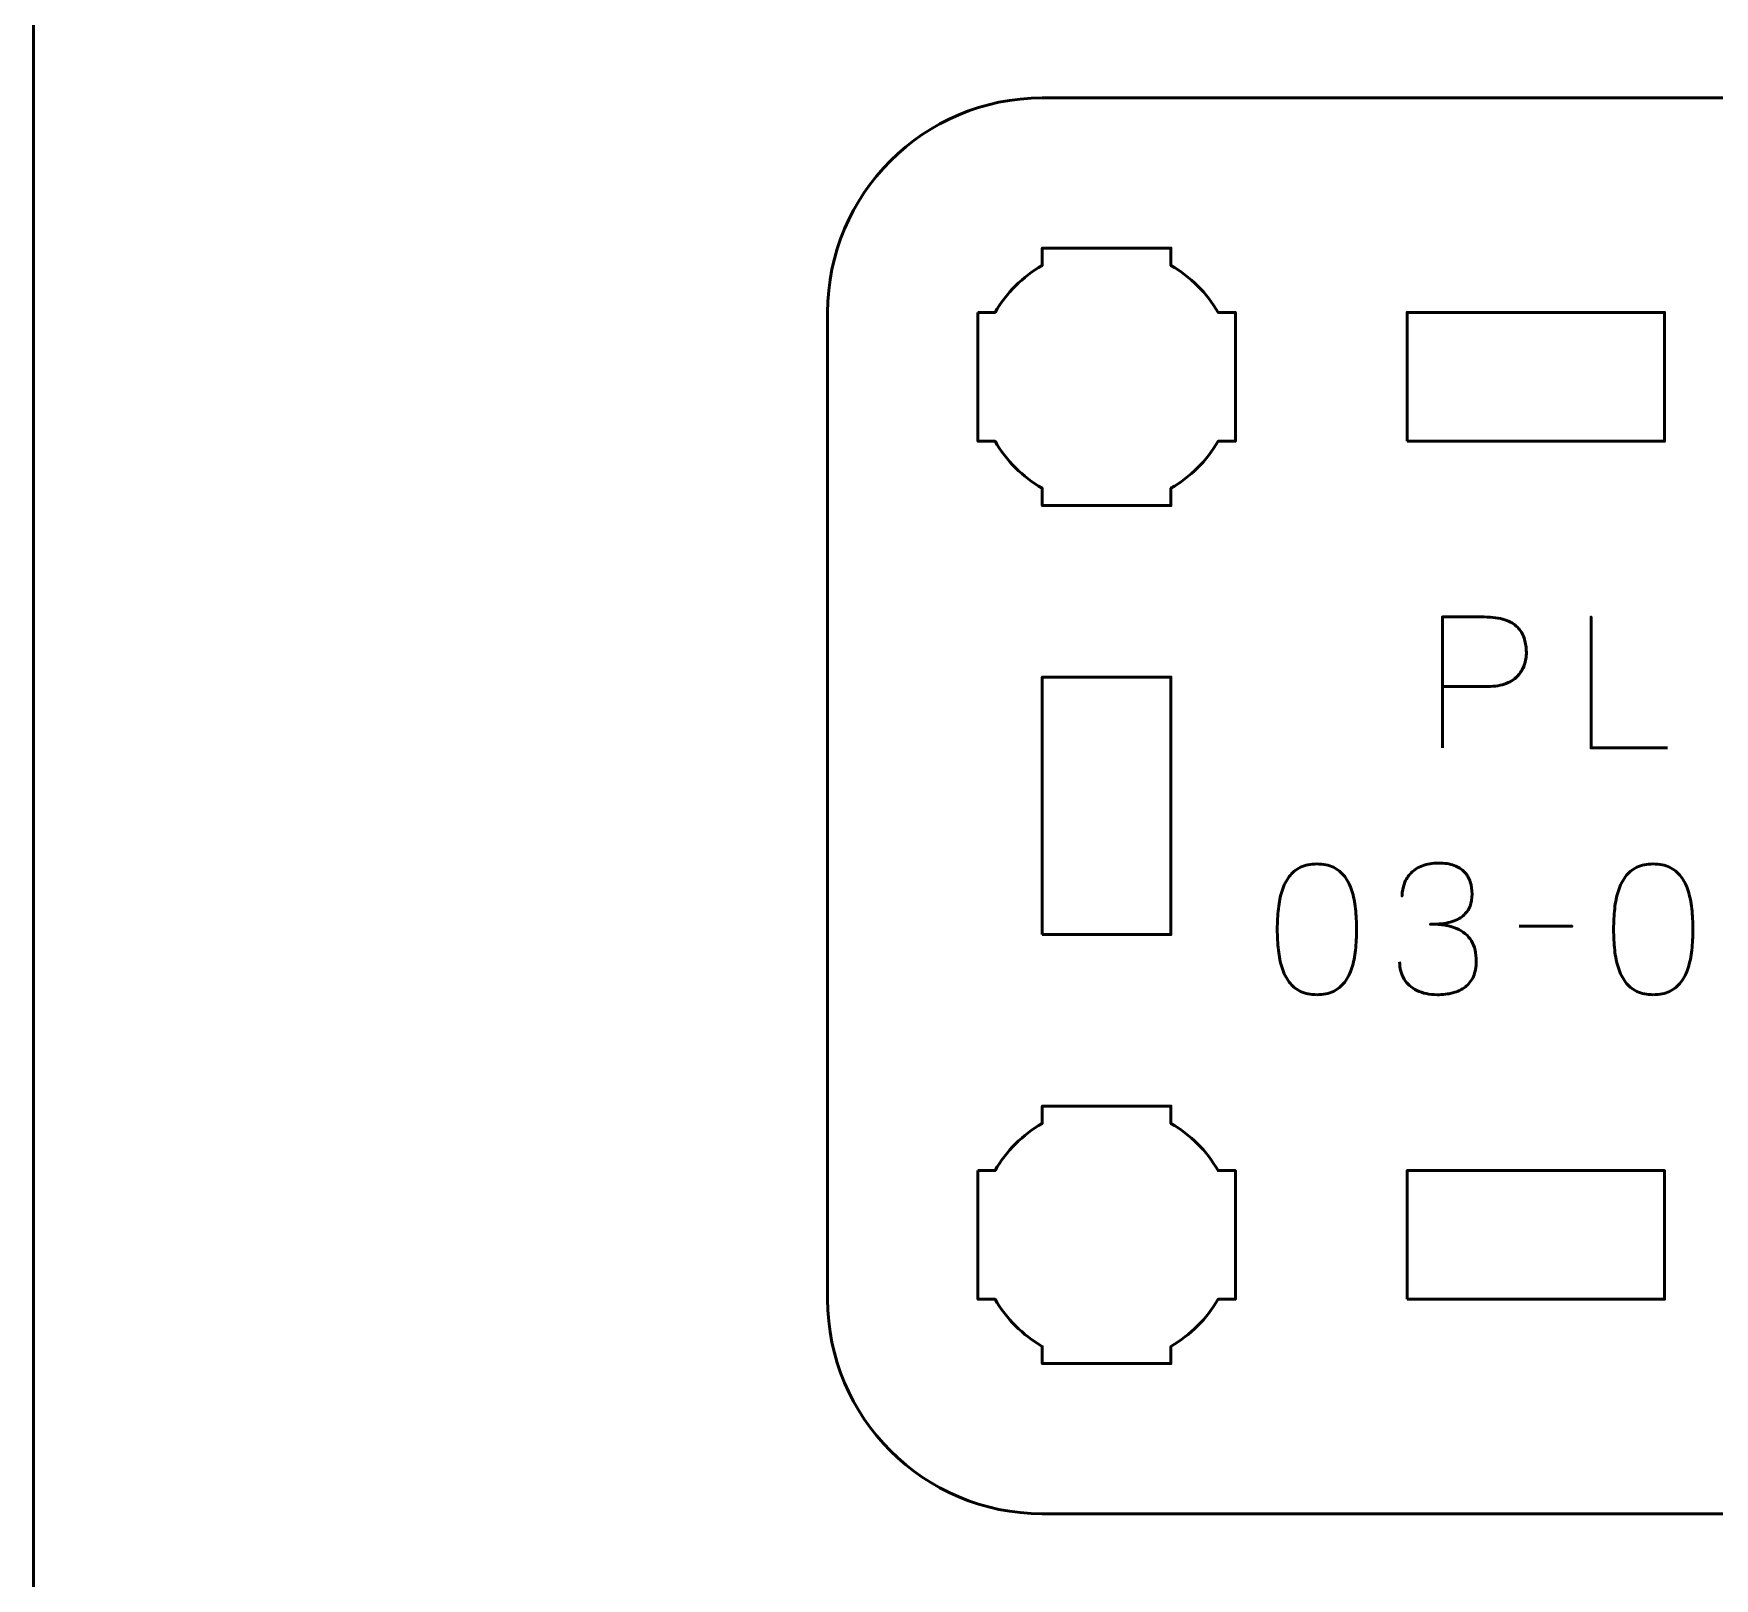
# Model space of a CAD drawing. Header units: centimetres. Extents: x -21 to 0, y -29.7 to 0.
# Drawn here: x -21 to -17.084, y -18.451 to -14.85 of the extents above; entities that cross this region are included whole.
import ezdxf

# ---------------------------------------------------------------- set-up
doc = ezdxf.new("R2010")
doc.units = ezdxf.units.CM
doc.header["$MEASUREMENT"] = 0
doc.layers.add('Layer 1', color=7, linetype='Continuous')

msp = doc.modelspace()

# ---------------------------------------------------------------- linework, layer by layer
at = {"layer": 'Layer 1', "lineweight": 53}
for points in [[(-17.8, -15.8), (-17.2, -15.8), (-17.2, -15.5), (-17.8, -15.5), (-17.8, -15.8)], [(-18.65, -16.95), (-18.35, -16.95), (-18.35, -16.35), (-18.65, -16.35), (-18.65, -16.95)], [(-17.8, -17.8), (-17.2, -17.8), (-17.2, -17.5), (-17.8, -17.5), (-17.8, -17.8)]]:
    msp.add_lwpolyline(points, close=True, dxfattribs=at)
at = {"layer": 'Layer 1', "color": 1, "lineweight": 53}
msp.add_open_spline([(-21.00003, -29.19995), (-21.00003, -29.19995), (-21.00003, -5.89992), (-21.00003, -5.89992), (-21.00003, -5.89992), (-21.00003, -5.81709), (-20.93286, -5.74992), (-20.85003, -5.74992), (-20.85003, -5.74992), (-20.7672, -5.74992), (-20.70003, -5.68275), (-20.70003, -5.59992), (-20.70003, -5.59992), (-20.70003, -5.51709), (-20.7672, -5.44992), (-20.85003, -5.44992), (-20.85003, -5.44992), (-20.93286, -5.44992), (-21.00003, -5.38275), (-21.00003, -5.29992), (-21.00003, -5.29992), (-21.00003, -5.21709), (-20.93286, -5.14992), (-20.85003, -5.14992), (-20.85003, -5.14992), (-20.7672, -5.14992), (-20.70003, -5.08275), (-20.70003, -4.99992), (-20.70003, -4.99992), (-20.70003, -4.91709), (-20.7672, -4.84992), (-20.85003, -4.84992), (-20.85003, -4.84992), (-20.93286, -4.84992), (-21.00003, -4.78275), (-21.00003, -4.69992), (-21.00003, -4.69992), (-21.00003, -4.61709), (-20.93286, -4.54992), (-20.85003, -4.54992), (-20.85003, -4.54992), (-20.7672, -4.54992), (-20.70003, -4.48275), (-20.70003, -4.39992), (-20.70003, -4.39992), (-20.70003, -4.31709), (-20.7672, -4.24992), (-20.85003, -4.24992), (-20.85003, -4.24992), (-20.93286, -4.24992), (-21.00003, -4.18275), (-21.00003, -4.09992), (-21.00003, -4.09992), (-21.00003, -4.01709), (-20.93286, -3.94992), (-20.85003, -3.94992), (-20.85003, -3.94992), (-20.7672, -3.94992), (-20.70003, -3.88275), (-20.70003, -3.79992), (-20.70003, -3.79992), (-20.70003, -3.71709), (-20.7672, -3.64992), (-20.85003, -3.64992), (-20.85003, -3.64992), (-20.93286, -3.64992), (-21.00003, -3.58275), (-21.00003, -3.49992), (-21.00003, -3.49992), (-21.00003, -3.41709), (-20.93286, -3.34992), (-20.85003, -3.34992), (-20.85003, -3.34992), (-20.7672, -3.34992), (-20.70003, -3.28275), (-20.70003, -3.19992), (-20.70003, -3.19992), (-20.70003, -3.11709), (-20.7672, -3.04992), (-20.85003, -3.04992), (-20.85003, -3.04992), (-20.93286, -3.04992), (-21.00003, -2.98275), (-21.00003, -2.89992), (-21.00003, -2.89992), (-21.00003, -2.81709), (-20.93286, -2.74992), (-20.85003, -2.74992), (-20.85003, -2.74992), (-20.7672, -2.74992), (-20.70003, -2.68275), (-20.70003, -2.59992), (-20.70003, -2.59992), (-20.70003, -2.51709), (-20.7672, -2.44992), (-20.85003, -2.44992), (-20.85003, -2.44992), (-20.93286, -2.44992), (-21.00003, -2.38275), (-21.00003, -2.29992), (-21.00003, -2.29992), (-21.00003, -2.21709), (-20.93286, -2.14992), (-20.85003, -2.14992), (-20.85003, -2.14992), (-20.7672, -2.14992), (-20.70003, -2.08275), (-20.70003, -1.99992), (-20.70003, -1.99992), (-20.70003, -1.91709), (-20.7672, -1.84992), (-20.85003, -1.84992), (-20.85003, -1.84992), (-20.93286, -1.84992), (-21.00003, -1.78275), (-21.00003, -1.69992), (-21.00003, -1.69992), (-21.00003, -1.61709), (-20.93286, -1.54992), (-20.85003, -1.54992), (-20.85003, -1.54992), (-20.7672, -1.54992), (-20.70003, -1.48275), (-20.70003, -1.39992), (-20.70003, -1.39992), (-20.70003, -1.31709), (-20.7672, -1.24992), (-20.85003, -1.24992), (-20.85003, -1.24992), (-20.93286, -1.24992), (-21.00003, -1.18275), (-21.00003, -1.09992), (-21.00003, -1.09992), (-21.00003, -1.09992), (-21.00003, -0.49992), (-21.00003, -0.49992), (-21.00003, -0.49992), (-21.00003, -0.22295), (-20.77694, 0.00004), (-20.49994, 0.00004), (-20.49994, 0.00004), (-20.49994, 0.00004), (-0.50008, 0.00004), (-0.50008, 0.00004), (-0.50008, 0.00004), (-0.22294, 0.00004), (0.00002, -0.22295), (0.00002, -0.49992), (0.00002, -0.49992), (0.00002, -0.49992), (0.00002, -29.19995), (0.00002, -29.19995), (0.00002, -29.19995), (0.00002, -29.47695), (-0.22294, -29.70004), (-0.50008, -29.70004), (-0.50008, -29.70004), (-0.50008, -29.70004), (-20.49994, -29.70004), (-20.49994, -29.70004), (-20.49994, -29.70004), (-20.77694, -29.70004), (-21.00003, -29.47695), (-21.00003, -29.19995)], degree=3, knots=[0, 0, 0, 0, 0.0243902, 0.0243902, 0.0243902, 0.0243902, 0.0487805, 0.0487805, 0.0487805, 0.0487805, 0.0731707, 0.0731707, 0.0731707, 0.0731707, 0.097561, 0.097561, 0.097561, 0.097561, 0.1219512, 0.1219512, 0.1219512, 0.1219512, 0.1463415, 0.1463415, 0.1463415, 0.1463415, 0.1707317, 0.1707317, 0.1707317, 0.1707317, 0.195122, 0.195122, 0.195122, 0.195122, 0.2195122, 0.2195122, 0.2195122, 0.2195122, 0.2439024, 0.2439024, 0.2439024, 0.2439024, 0.2682927, 0.2682927, 0.2682927, 0.2682927, 0.2926829, 0.2926829, 0.2926829, 0.2926829, 0.3170732, 0.3170732, 0.3170732, 0.3170732, 0.3414634, 0.3414634, 0.3414634, 0.3414634, 0.3658537, 0.3658537, 0.3658537, 0.3658537, 0.3902439, 0.3902439, 0.3902439, 0.3902439, 0.4146341, 0.4146341, 0.4146341, 0.4146341, 0.4390244, 0.4390244, 0.4390244, 0.4390244, 0.4634146, 0.4634146, 0.4634146, 0.4634146, 0.4878049, 0.4878049, 0.4878049, 0.4878049, 0.5121951, 0.5121951, 0.5121951, 0.5121951, 0.5365854, 0.5365854, 0.5365854, 0.5365854, 0.5609756, 0.5609756, 0.5609756, 0.5609756, 0.5853659, 0.5853659, 0.5853659, 0.5853659, 0.6097561, 0.6097561, 0.6097561, 0.6097561, 0.6341463, 0.6341463, 0.6341463, 0.6341463, 0.6585366, 0.6585366, 0.6585366, 0.6585366, 0.6829268, 0.6829268, 0.6829268, 0.6829268, 0.7073171, 0.7073171, 0.7073171, 0.7073171, 0.7317073, 0.7317073, 0.7317073, 0.7317073, 0.7560976, 0.7560976, 0.7560976, 0.7560976, 0.7804878, 0.7804878, 0.7804878, 0.7804878, 0.804878, 0.804878, 0.804878, 0.804878, 0.8292683, 0.8292683, 0.8292683, 0.8292683, 0.8536585, 0.8536585, 0.8536585, 0.8536585, 0.8780488, 0.8780488, 0.8780488, 0.8780488, 0.902439, 0.902439, 0.902439, 0.902439, 0.9268293, 0.9268293, 0.9268293, 0.9268293, 0.9512195, 0.9512195, 0.9512195, 0.9512195, 0.9756098, 0.9756098, 0.9756098, 0.9756098, 1, 1, 1, 1], dxfattribs=at)
at = {"layer": 'Layer 1', "color": 3, "lineweight": 53}
msp.add_open_spline([(-19.15, -17.8), (-19.15, -17.8), (-19.15, -15.5), (-19.15, -15.5), (-19.15, -15.5), (-19.15, -15.22391), (-18.92609, -15), (-18.65, -15), (-18.65, -15), (-18.65, -15), (-14.35, -15), (-14.35, -15), (-14.35, -15), (-14.07391, -15), (-13.85, -15.22391), (-13.85, -15.5), (-13.85, -15.5), (-13.85, -15.5), (-13.85, -17.8), (-13.85, -17.8), (-13.85, -17.8), (-13.85, -18.07609), (-14.07391, -18.3), (-14.35, -18.3), (-14.35, -18.3), (-14.35, -18.3), (-18.65, -18.3), (-18.65, -18.3), (-18.65, -18.3), (-18.92609, -18.3), (-19.15, -18.07609), (-19.15, -17.8)], degree=3, knots=[0, 0, 0, 0, 0.125, 0.125, 0.125, 0.125, 0.25, 0.25, 0.25, 0.25, 0.375, 0.375, 0.375, 0.375, 0.5, 0.5, 0.5, 0.5, 0.625, 0.625, 0.625, 0.625, 0.75, 0.75, 0.75, 0.75, 0.875, 0.875, 0.875, 0.875, 1, 1, 1, 1], dxfattribs=at)
at = {"layer": 'Layer 1', "lineweight": 53}
for points in [[(-18.8, -15.5), (-18.8, -15.5), (-18.75985, -15.5), (-18.75985, -15.5), (-18.75985, -15.5), (-18.7335, -15.45447), (-18.69553, -15.4165), (-18.65, -15.39015), (-18.65, -15.39015), (-18.65, -15.39015), (-18.65, -15.35), (-18.65, -15.35), (-18.65, -15.35), (-18.65, -15.35), (-18.5, -15.35), (-18.5, -15.35), (-18.5, -15.35), (-18.5, -15.35), (-18.35, -15.35), (-18.35, -15.35), (-18.35, -15.35), (-18.35, -15.35), (-18.35, -15.39015), (-18.35, -15.39015), (-18.35, -15.39015), (-18.30447, -15.4165), (-18.2665, -15.45447), (-18.24015, -15.5), (-18.24015, -15.5), (-18.24015, -15.5), (-18.2, -15.5), (-18.2, -15.5), (-18.2, -15.5), (-18.2, -15.5), (-18.2, -15.65), (-18.2, -15.65), (-18.2, -15.65), (-18.2, -15.65), (-18.2, -15.8), (-18.2, -15.8), (-18.2, -15.8), (-18.2, -15.8), (-18.24015, -15.8), (-18.24015, -15.8), (-18.24015, -15.8), (-18.2665, -15.84553), (-18.30447, -15.8835), (-18.35, -15.90985), (-18.35, -15.90985), (-18.35, -15.90985), (-18.35, -15.95), (-18.35, -15.95), (-18.35, -15.95), (-18.35, -15.95), (-18.5, -15.95), (-18.5, -15.95), (-18.5, -15.95), (-18.5, -15.95), (-18.65, -15.95), (-18.65, -15.95), (-18.65, -15.95), (-18.65, -15.95), (-18.65, -15.90985), (-18.65, -15.90985), (-18.65, -15.90985), (-18.69553, -15.8835), (-18.7335, -15.84553), (-18.75985, -15.8), (-18.75985, -15.8), (-18.75985, -15.8), (-18.8, -15.8), (-18.8, -15.8), (-18.8, -15.8), (-18.8, -15.8), (-18.8, -15.65), (-18.8, -15.65), (-18.8, -15.65), (-18.8, -15.65), (-18.8, -15.5), (-18.8, -15.5)], [(-18.8, -17.5), (-18.8, -17.5), (-18.75985, -17.5), (-18.75985, -17.5), (-18.75985, -17.5), (-18.7335, -17.45447), (-18.69553, -17.4165), (-18.65, -17.39015), (-18.65, -17.39015), (-18.65, -17.39015), (-18.65, -17.35), (-18.65, -17.35), (-18.65, -17.35), (-18.65, -17.35), (-18.5, -17.35), (-18.5, -17.35), (-18.5, -17.35), (-18.5, -17.35), (-18.35, -17.35), (-18.35, -17.35), (-18.35, -17.35), (-18.35, -17.35), (-18.35, -17.39015), (-18.35, -17.39015), (-18.35, -17.39015), (-18.30447, -17.4165), (-18.2665, -17.45447), (-18.24015, -17.5), (-18.24015, -17.5), (-18.24015, -17.5), (-18.2, -17.5), (-18.2, -17.5), (-18.2, -17.5), (-18.2, -17.5), (-18.2, -17.65), (-18.2, -17.65), (-18.2, -17.65), (-18.2, -17.65), (-18.2, -17.8), (-18.2, -17.8), (-18.2, -17.8), (-18.2, -17.8), (-18.24015, -17.8), (-18.24015, -17.8), (-18.24015, -17.8), (-18.2665, -17.84553), (-18.30447, -17.8835), (-18.35, -17.90985), (-18.35, -17.90985), (-18.35, -17.90985), (-18.35, -17.95), (-18.35, -17.95), (-18.35, -17.95), (-18.35, -17.95), (-18.5, -17.95), (-18.5, -17.95), (-18.5, -17.95), (-18.5, -17.95), (-18.65, -17.95), (-18.65, -17.95), (-18.65, -17.95), (-18.65, -17.95), (-18.65, -17.90985), (-18.65, -17.90985), (-18.65, -17.90985), (-18.69553, -17.8835), (-18.7335, -17.84553), (-18.75985, -17.8), (-18.75985, -17.8), (-18.75985, -17.8), (-18.8, -17.8), (-18.8, -17.8), (-18.8, -17.8), (-18.8, -17.8), (-18.8, -17.65), (-18.8, -17.65), (-18.8, -17.65), (-18.8, -17.65), (-18.8, -17.5), (-18.8, -17.5)]]:
    msp.add_open_spline(points, degree=3, knots=[0, 0, 0, 0, 0.05, 0.05, 0.05, 0.05, 0.1, 0.1, 0.1, 0.1, 0.15, 0.15, 0.15, 0.15, 0.2, 0.2, 0.2, 0.2, 0.25, 0.25, 0.25, 0.25, 0.3, 0.3, 0.3, 0.3, 0.35, 0.35, 0.35, 0.35, 0.4, 0.4, 0.4, 0.4, 0.45, 0.45, 0.45, 0.45, 0.5, 0.5, 0.5, 0.5, 0.55, 0.55, 0.55, 0.55, 0.6, 0.6, 0.6, 0.6, 0.65, 0.65, 0.65, 0.65, 0.7, 0.7, 0.7, 0.7, 0.75, 0.75, 0.75, 0.75, 0.8, 0.8, 0.8, 0.8, 0.85, 0.85, 0.85, 0.85, 0.9, 0.9, 0.9, 0.9, 0.95, 0.95, 0.95, 0.95, 1, 1, 1, 1], dxfattribs=at)
at = {"layer": 'Layer 1', "color": 5, "lineweight": 53}
for points, knots in [([(-17.71759, -16.51494), (-17.71759, -16.51494), (-17.71759, -16.20972), (-17.71759, -16.20972), (-17.71759, -16.20972), (-17.71759, -16.20972), (-17.62022, -16.20972), (-17.62022, -16.20972), (-17.62022, -16.20972), (-17.60075, -16.20979), (-17.58474, -16.21198), (-17.57211, -16.21621), (-17.57211, -16.21621), (-17.55955, -16.22037), (-17.54967, -16.22616), (-17.54254, -16.2335), (-17.54254, -16.2335), (-17.53542, -16.24076), (-17.53034, -16.24909), (-17.52723, -16.25847), (-17.52723, -16.25847), (-17.5242, -16.26786), (-17.52244, -16.27766), (-17.52201, -16.28804), (-17.52201, -16.28804), (-17.52152, -16.29841), (-17.52272, -16.30857), (-17.52554, -16.31844), (-17.52554, -16.31844), (-17.52843, -16.32832), (-17.5333, -16.33728), (-17.54029, -16.34533), (-17.54029, -16.34533), (-17.5472, -16.35337), (-17.55658, -16.35979), (-17.56837, -16.36452), (-17.56837, -16.36452), (-17.58015, -16.36931), (-17.59475, -16.37171), (-17.61218, -16.37185), (-17.61218, -16.37185), (-17.61218, -16.37185), (-17.71759, -16.37185), (-17.71759, -16.37185), (-17.71759, -16.37185), (-17.71759, -16.37185), (-17.61218, -16.37185), (-17.61218, -16.37185), (-17.61218, -16.37185), (-17.59511, -16.37171), (-17.58064, -16.36931), (-17.56893, -16.36452), (-17.56893, -16.36452), (-17.55715, -16.35979), (-17.54776, -16.35337), (-17.54071, -16.34533), (-17.54071, -16.34533), (-17.53372, -16.33728), (-17.52871, -16.32832), (-17.52575, -16.31844), (-17.52575, -16.31844), (-17.52279, -16.30857), (-17.52152, -16.29841), (-17.52201, -16.28804), (-17.52201, -16.28804), (-17.52244, -16.27766), (-17.5242, -16.26786), (-17.52737, -16.25847), (-17.52737, -16.25847), (-17.53048, -16.24909), (-17.5357, -16.24076), (-17.54283, -16.2335), (-17.54283, -16.2335), (-17.55002, -16.22616), (-17.5599, -16.22037), (-17.57246, -16.21621), (-17.57246, -16.21621), (-17.58509, -16.21198), (-17.60096, -16.20979), (-17.62022, -16.20972), (-17.62022, -16.20972), (-17.62022, -16.20972), (-17.71759, -16.20972), (-17.71759, -16.20972), (-17.71759, -16.20972), (-17.71759, -16.20972), (-17.71759, -16.51494), (-17.71759, -16.51494)], [0, 0, 0, 0, 0.0454545, 0.0454545, 0.0454545, 0.0454545, 0.0909091, 0.0909091, 0.0909091, 0.0909091, 0.1363636, 0.1363636, 0.1363636, 0.1363636, 0.1818182, 0.1818182, 0.1818182, 0.1818182, 0.2272727, 0.2272727, 0.2272727, 0.2272727, 0.2727273, 0.2727273, 0.2727273, 0.2727273, 0.3181818, 0.3181818, 0.3181818, 0.3181818, 0.3636364, 0.3636364, 0.3636364, 0.3636364, 0.4090909, 0.4090909, 0.4090909, 0.4090909, 0.4545455, 0.4545455, 0.4545455, 0.4545455, 0.5, 0.5, 0.5, 0.5, 0.5454545, 0.5454545, 0.5454545, 0.5454545, 0.5909091, 0.5909091, 0.5909091, 0.5909091, 0.6363636, 0.6363636, 0.6363636, 0.6363636, 0.6818182, 0.6818182, 0.6818182, 0.6818182, 0.7272727, 0.7272727, 0.7272727, 0.7272727, 0.7727273, 0.7727273, 0.7727273, 0.7727273, 0.8181818, 0.8181818, 0.8181818, 0.8181818, 0.8636364, 0.8636364, 0.8636364, 0.8636364, 0.9090909, 0.9090909, 0.9090909, 0.9090909, 0.9545455, 0.9545455, 0.9545455, 0.9545455, 1, 1, 1, 1]), ([(-17.19309, -16.51494), (-17.19309, -16.51494), (-17.37131, -16.51494), (-17.37131, -16.51494), (-17.37131, -16.51494), (-17.37131, -16.51494), (-17.37131, -16.20972), (-17.37131, -16.20972), (-17.37131, -16.20972), (-17.37131, -16.20972), (-17.37131, -16.51494), (-17.37131, -16.51494), (-17.37131, -16.51494), (-17.37131, -16.51494), (-17.19309, -16.51494), (-17.19309, -16.51494)], [0, 0, 0, 0, 0.25, 0.25, 0.25, 0.25, 0.5, 0.5, 0.5, 0.5, 0.75, 0.75, 0.75, 0.75, 1, 1, 1, 1]), ([(-18.0099, -17.09025), (-17.99509, -17.09018), (-17.98232, -17.08757), (-17.97166, -17.08249), (-17.97166, -17.08249), (-17.96108, -17.07741), (-17.95226, -17.07014), (-17.94521, -17.0609), (-17.94521, -17.0609), (-17.93822, -17.05159), (-17.93272, -17.04058), (-17.92863, -17.02788), (-17.92863, -17.02788), (-17.9246, -17.01518), (-17.92171, -17.00128), (-17.92009, -16.98604), (-17.92009, -16.98604), (-17.91839, -16.9708), (-17.91755, -16.95478), (-17.91762, -16.93785), (-17.91762, -16.93785), (-17.91755, -16.92099), (-17.91839, -16.90497), (-17.92009, -16.8898), (-17.92009, -16.8898), (-17.92171, -16.87463), (-17.9246, -16.86066), (-17.92863, -16.84796), (-17.92863, -16.84796), (-17.93272, -16.83533), (-17.93822, -16.82433), (-17.94521, -16.81494), (-17.94521, -16.81494), (-17.95226, -16.80563), (-17.96108, -16.79836), (-17.97166, -16.79328), (-17.97166, -16.79328), (-17.98232, -16.78813), (-17.99509, -16.78552), (-18.0099, -16.78545), (-18.0099, -16.78545), (-18.02472, -16.78552), (-18.03749, -16.78813), (-18.04815, -16.79328), (-18.04815, -16.79328), (-18.05873, -16.79836), (-18.06755, -16.80563), (-18.0746, -16.81494), (-18.0746, -16.81494), (-18.08159, -16.82433), (-18.08709, -16.83533), (-18.09118, -16.84796), (-18.09118, -16.84796), (-18.09521, -16.86066), (-18.0981, -16.87463), (-18.09972, -16.8898), (-18.09972, -16.8898), (-18.10141, -16.90497), (-18.10226, -16.92099), (-18.10219, -16.93785), (-18.10219, -16.93785), (-18.10226, -16.95478), (-18.10141, -16.9708), (-18.09972, -16.98604), (-18.09972, -16.98604), (-18.0981, -17.00128), (-18.09521, -17.01518), (-18.09118, -17.02788), (-18.09118, -17.02788), (-18.08709, -17.04058), (-18.08159, -17.05159), (-18.0746, -17.0609), (-18.0746, -17.0609), (-18.06755, -17.07014), (-18.05873, -17.07741), (-18.04815, -17.08249), (-18.04815, -17.08249), (-18.03749, -17.08757), (-18.02472, -17.09018), (-18.0099, -17.09025)], [0, 0, 0, 0, 0.05, 0.05, 0.05, 0.05, 0.1, 0.1, 0.1, 0.1, 0.15, 0.15, 0.15, 0.15, 0.2, 0.2, 0.2, 0.2, 0.25, 0.25, 0.25, 0.25, 0.3, 0.3, 0.3, 0.3, 0.35, 0.35, 0.35, 0.35, 0.4, 0.4, 0.4, 0.4, 0.45, 0.45, 0.45, 0.45, 0.5, 0.5, 0.5, 0.5, 0.55, 0.55, 0.55, 0.55, 0.6, 0.6, 0.6, 0.6, 0.65, 0.65, 0.65, 0.65, 0.7, 0.7, 0.7, 0.7, 0.75, 0.75, 0.75, 0.75, 0.8, 0.8, 0.8, 0.8, 0.85, 0.85, 0.85, 0.85, 0.9, 0.9, 0.9, 0.9, 0.95, 0.95, 0.95, 0.95, 1, 1, 1, 1]), ([(-18.0099, -17.09025), (-17.99509, -17.09018), (-17.98232, -17.08757), (-17.97166, -17.08249), (-17.97166, -17.08249), (-17.96108, -17.07741), (-17.95226, -17.07014), (-17.94521, -17.0609), (-17.94521, -17.0609), (-17.93822, -17.05159), (-17.93272, -17.04058), (-17.92863, -17.02788), (-17.92863, -17.02788), (-17.9246, -17.01518), (-17.92171, -17.00128), (-17.92009, -16.98604), (-17.92009, -16.98604), (-17.91839, -16.9708), (-17.91755, -16.95478), (-17.91762, -16.93785), (-17.91762, -16.93785), (-17.91755, -16.92099), (-17.91839, -16.90497), (-17.92009, -16.8898), (-17.92009, -16.8898), (-17.92171, -16.87463), (-17.9246, -16.86066), (-17.92863, -16.84796), (-17.92863, -16.84796), (-17.93272, -16.83533), (-17.93822, -16.82433), (-17.94521, -16.81494), (-17.94521, -16.81494), (-17.95226, -16.80563), (-17.96108, -16.79836), (-17.97166, -16.79328), (-17.97166, -16.79328), (-17.98232, -16.78813), (-17.99509, -16.78552), (-18.0099, -16.78545), (-18.0099, -16.78545), (-18.02472, -16.78552), (-18.03749, -16.78813), (-18.04815, -16.79328), (-18.04815, -16.79328), (-18.05873, -16.79836), (-18.06755, -16.80563), (-18.0746, -16.81494), (-18.0746, -16.81494), (-18.08159, -16.82433), (-18.08709, -16.83533), (-18.09118, -16.84796), (-18.09118, -16.84796), (-18.09521, -16.86066), (-18.0981, -16.87463), (-18.09972, -16.8898), (-18.09972, -16.8898), (-18.10141, -16.90497), (-18.10226, -16.92099), (-18.10219, -16.93785), (-18.10219, -16.93785), (-18.10226, -16.95478), (-18.10141, -16.9708), (-18.09972, -16.98604), (-18.09972, -16.98604), (-18.0981, -17.00128), (-18.09521, -17.01518), (-18.09118, -17.02788), (-18.09118, -17.02788), (-18.08709, -17.04058), (-18.08159, -17.05159), (-18.0746, -17.0609), (-18.0746, -17.0609), (-18.06755, -17.07014), (-18.05873, -17.07741), (-18.04815, -17.08249), (-18.04815, -17.08249), (-18.03749, -17.08757), (-18.02472, -17.09018), (-18.0099, -17.09025)], [0, 0, 0, 0, 0.05, 0.05, 0.05, 0.05, 0.1, 0.1, 0.1, 0.1, 0.15, 0.15, 0.15, 0.15, 0.2, 0.2, 0.2, 0.2, 0.25, 0.25, 0.25, 0.25, 0.3, 0.3, 0.3, 0.3, 0.35, 0.35, 0.35, 0.35, 0.4, 0.4, 0.4, 0.4, 0.45, 0.45, 0.45, 0.45, 0.5, 0.5, 0.5, 0.5, 0.55, 0.55, 0.55, 0.55, 0.6, 0.6, 0.6, 0.6, 0.65, 0.65, 0.65, 0.65, 0.7, 0.7, 0.7, 0.7, 0.75, 0.75, 0.75, 0.75, 0.8, 0.8, 0.8, 0.8, 0.85, 0.85, 0.85, 0.85, 0.9, 0.9, 0.9, 0.9, 0.95, 0.95, 0.95, 0.95, 1, 1, 1, 1]), ([(-17.81729, -17.01363), (-17.81722, -17.02887), (-17.81369, -17.04213), (-17.80671, -17.05363), (-17.80671, -17.05363), (-17.79972, -17.06506), (-17.78977, -17.07402), (-17.77679, -17.08044), (-17.77679, -17.08044), (-17.76381, -17.08686), (-17.74822, -17.09011), (-17.73008, -17.09025), (-17.73008, -17.09025), (-17.71647, -17.09025), (-17.70412, -17.08884), (-17.6929, -17.08588), (-17.6929, -17.08588), (-17.68175, -17.08291), (-17.67216, -17.07833), (-17.66404, -17.07205), (-17.66404, -17.07205), (-17.65593, -17.06577), (-17.64972, -17.05765), (-17.64528, -17.04778), (-17.64528, -17.04778), (-17.6409, -17.03783), (-17.63872, -17.0259), (-17.63865, -17.01193), (-17.63865, -17.01193), (-17.63857, -16.99331), (-17.64238, -16.97757), (-17.64993, -16.9648), (-17.64993, -16.9648), (-17.65748, -16.95203), (-17.6692, -16.94244), (-17.68493, -16.93588), (-17.68493, -16.93588), (-17.70066, -16.92931), (-17.72084, -16.926), (-17.74532, -16.926), (-17.74532, -16.926), (-17.72705, -16.92607), (-17.71174, -16.92438), (-17.69925, -16.92092), (-17.69925, -16.92092), (-17.68683, -16.91746), (-17.67689, -16.91259), (-17.66941, -16.90624), (-17.66941, -16.90624), (-17.66193, -16.89996), (-17.6565, -16.89248), (-17.65325, -16.88388), (-17.65325, -16.88388), (-17.64993, -16.87534), (-17.64831, -16.86596), (-17.64838, -16.85573), (-17.64838, -16.85573), (-17.64831, -16.84549), (-17.64972, -16.83604), (-17.65254, -16.82729), (-17.65254, -16.82729), (-17.6553, -16.81854), (-17.65981, -16.81085), (-17.66595, -16.80429), (-17.66595, -16.80429), (-17.67209, -16.79773), (-17.6802, -16.79258), (-17.69015, -16.78891), (-17.69015, -16.78891), (-17.70017, -16.78524), (-17.71238, -16.78341), (-17.7267, -16.78334), (-17.7267, -16.78334), (-17.74095, -16.78341), (-17.75344, -16.78552), (-17.76402, -16.78962), (-17.76402, -16.78962), (-17.77468, -16.79371), (-17.78342, -16.79928), (-17.79048, -16.80641), (-17.79048, -16.80641), (-17.79746, -16.81353), (-17.80269, -16.82165), (-17.80614, -16.83082), (-17.80614, -16.83082), (-17.80967, -16.83999), (-17.81136, -16.84973), (-17.81136, -16.85996), (-17.81136, -16.85996), (-17.81136, -16.84973), (-17.80967, -16.83999), (-17.80614, -16.83082), (-17.80614, -16.83082), (-17.80269, -16.82165), (-17.79746, -16.81353), (-17.79048, -16.80641), (-17.79048, -16.80641), (-17.78342, -16.79928), (-17.77468, -16.79371), (-17.76402, -16.78962), (-17.76402, -16.78962), (-17.75344, -16.78552), (-17.74095, -16.78341), (-17.7267, -16.78334), (-17.7267, -16.78334), (-17.71238, -16.78341), (-17.70017, -16.78524), (-17.69015, -16.78891), (-17.69015, -16.78891), (-17.6802, -16.79258), (-17.67209, -16.79773), (-17.66595, -16.80429), (-17.66595, -16.80429), (-17.65981, -16.81085), (-17.6553, -16.81854), (-17.65254, -16.82729), (-17.65254, -16.82729), (-17.64972, -16.83604), (-17.64831, -16.84549), (-17.64838, -16.85573), (-17.64838, -16.85573), (-17.64831, -16.86596), (-17.64993, -16.87534), (-17.65325, -16.88388), (-17.65325, -16.88388), (-17.6565, -16.89248), (-17.66193, -16.89996), (-17.66941, -16.90624), (-17.66941, -16.90624), (-17.67689, -16.91259), (-17.68683, -16.91746), (-17.69925, -16.92092), (-17.69925, -16.92092), (-17.71174, -16.92438), (-17.72705, -16.92607), (-17.74532, -16.926), (-17.74532, -16.926), (-17.72084, -16.926), (-17.70066, -16.92931), (-17.68493, -16.93588), (-17.68493, -16.93588), (-17.6692, -16.94244), (-17.65748, -16.95203), (-17.64993, -16.9648), (-17.64993, -16.9648), (-17.64238, -16.97757), (-17.63857, -16.99331), (-17.63865, -17.01193), (-17.63865, -17.01193), (-17.63872, -17.0259), (-17.6409, -17.03783), (-17.64528, -17.04778), (-17.64528, -17.04778), (-17.64972, -17.05765), (-17.65593, -17.06577), (-17.66404, -17.07205), (-17.66404, -17.07205), (-17.67216, -17.07833), (-17.68175, -17.08291), (-17.6929, -17.08588), (-17.6929, -17.08588), (-17.70412, -17.08884), (-17.71647, -17.09025), (-17.73008, -17.09025), (-17.73008, -17.09025), (-17.74822, -17.09011), (-17.76381, -17.08686), (-17.77679, -17.08044), (-17.77679, -17.08044), (-17.78977, -17.07402), (-17.79972, -17.06506), (-17.80671, -17.05363), (-17.80671, -17.05363), (-17.81369, -17.04213), (-17.81722, -17.02887), (-17.81729, -17.01363)], [0, 0, 0, 0, 0.0227273, 0.0227273, 0.0227273, 0.0227273, 0.0454545, 0.0454545, 0.0454545, 0.0454545, 0.0681818, 0.0681818, 0.0681818, 0.0681818, 0.0909091, 0.0909091, 0.0909091, 0.0909091, 0.1136364, 0.1136364, 0.1136364, 0.1136364, 0.1363636, 0.1363636, 0.1363636, 0.1363636, 0.1590909, 0.1590909, 0.1590909, 0.1590909, 0.1818182, 0.1818182, 0.1818182, 0.1818182, 0.2045455, 0.2045455, 0.2045455, 0.2045455, 0.2272727, 0.2272727, 0.2272727, 0.2272727, 0.25, 0.25, 0.25, 0.25, 0.2727273, 0.2727273, 0.2727273, 0.2727273, 0.2954545, 0.2954545, 0.2954545, 0.2954545, 0.3181818, 0.3181818, 0.3181818, 0.3181818, 0.3409091, 0.3409091, 0.3409091, 0.3409091, 0.3636364, 0.3636364, 0.3636364, 0.3636364, 0.3863636, 0.3863636, 0.3863636, 0.3863636, 0.4090909, 0.4090909, 0.4090909, 0.4090909, 0.4318182, 0.4318182, 0.4318182, 0.4318182, 0.4545455, 0.4545455, 0.4545455, 0.4545455, 0.4772727, 0.4772727, 0.4772727, 0.4772727, 0.5, 0.5, 0.5, 0.5, 0.5227273, 0.5227273, 0.5227273, 0.5227273, 0.5454545, 0.5454545, 0.5454545, 0.5454545, 0.5681818, 0.5681818, 0.5681818, 0.5681818, 0.5909091, 0.5909091, 0.5909091, 0.5909091, 0.6136364, 0.6136364, 0.6136364, 0.6136364, 0.6363636, 0.6363636, 0.6363636, 0.6363636, 0.6590909, 0.6590909, 0.6590909, 0.6590909, 0.6818182, 0.6818182, 0.6818182, 0.6818182, 0.7045455, 0.7045455, 0.7045455, 0.7045455, 0.7272727, 0.7272727, 0.7272727, 0.7272727, 0.75, 0.75, 0.75, 0.75, 0.7727273, 0.7727273, 0.7727273, 0.7727273, 0.7954545, 0.7954545, 0.7954545, 0.7954545, 0.8181818, 0.8181818, 0.8181818, 0.8181818, 0.8409091, 0.8409091, 0.8409091, 0.8409091, 0.8636364, 0.8636364, 0.8636364, 0.8636364, 0.8863636, 0.8863636, 0.8863636, 0.8863636, 0.9090909, 0.9090909, 0.9090909, 0.9090909, 0.9318182, 0.9318182, 0.9318182, 0.9318182, 0.9545455, 0.9545455, 0.9545455, 0.9545455, 0.9772727, 0.9772727, 0.9772727, 0.9772727, 1, 1, 1, 1]), ([(-17.22632, -17.09025), (-17.21151, -17.09018), (-17.19874, -17.08757), (-17.18808, -17.08249), (-17.18808, -17.08249), (-17.1775, -17.07741), (-17.16868, -17.07014), (-17.16163, -17.0609), (-17.16163, -17.0609), (-17.15464, -17.05159), (-17.14914, -17.04058), (-17.14505, -17.02788), (-17.14505, -17.02788), (-17.14102, -17.01518), (-17.13813, -17.00128), (-17.13651, -16.98604), (-17.13651, -16.98604), (-17.13481, -16.9708), (-17.13397, -16.95478), (-17.13404, -16.93785), (-17.13404, -16.93785), (-17.13397, -16.92099), (-17.13481, -16.90497), (-17.13651, -16.8898), (-17.13651, -16.8898), (-17.13813, -16.87463), (-17.14102, -16.86066), (-17.14505, -16.84796), (-17.14505, -16.84796), (-17.14914, -16.83533), (-17.15464, -16.82433), (-17.16163, -16.81494), (-17.16163, -16.81494), (-17.16868, -16.80563), (-17.1775, -16.79836), (-17.18808, -16.79328), (-17.18808, -16.79328), (-17.19874, -16.78813), (-17.21151, -16.78552), (-17.22632, -16.78545), (-17.22632, -16.78545), (-17.24114, -16.78552), (-17.25391, -16.78813), (-17.26457, -16.79328), (-17.26457, -16.79328), (-17.27515, -16.79836), (-17.28397, -16.80563), (-17.29102, -16.81494), (-17.29102, -16.81494), (-17.29801, -16.82433), (-17.30351, -16.83533), (-17.3076, -16.84796), (-17.3076, -16.84796), (-17.31163, -16.86066), (-17.31452, -16.87463), (-17.31614, -16.8898), (-17.31614, -16.8898), (-17.31783, -16.90497), (-17.31868, -16.92099), (-17.31861, -16.93785), (-17.31861, -16.93785), (-17.31868, -16.95478), (-17.31783, -16.9708), (-17.31614, -16.98604), (-17.31614, -16.98604), (-17.31452, -17.00128), (-17.31163, -17.01518), (-17.3076, -17.02788), (-17.3076, -17.02788), (-17.30351, -17.04058), (-17.29801, -17.05159), (-17.29102, -17.0609), (-17.29102, -17.0609), (-17.28397, -17.07014), (-17.27515, -17.07741), (-17.26457, -17.08249), (-17.26457, -17.08249), (-17.25391, -17.08757), (-17.24114, -17.09018), (-17.22632, -17.09025)], [0, 0, 0, 0, 0.05, 0.05, 0.05, 0.05, 0.1, 0.1, 0.1, 0.1, 0.15, 0.15, 0.15, 0.15, 0.2, 0.2, 0.2, 0.2, 0.25, 0.25, 0.25, 0.25, 0.3, 0.3, 0.3, 0.3, 0.35, 0.35, 0.35, 0.35, 0.4, 0.4, 0.4, 0.4, 0.45, 0.45, 0.45, 0.45, 0.5, 0.5, 0.5, 0.5, 0.55, 0.55, 0.55, 0.55, 0.6, 0.6, 0.6, 0.6, 0.65, 0.65, 0.65, 0.65, 0.7, 0.7, 0.7, 0.7, 0.75, 0.75, 0.75, 0.75, 0.8, 0.8, 0.8, 0.8, 0.85, 0.85, 0.85, 0.85, 0.9, 0.9, 0.9, 0.9, 0.95, 0.95, 0.95, 0.95, 1, 1, 1, 1]), ([(-17.22632, -17.09025), (-17.21151, -17.09018), (-17.19874, -17.08757), (-17.18808, -17.08249), (-17.18808, -17.08249), (-17.1775, -17.07741), (-17.16868, -17.07014), (-17.16163, -17.0609), (-17.16163, -17.0609), (-17.15464, -17.05159), (-17.14914, -17.04058), (-17.14505, -17.02788), (-17.14505, -17.02788), (-17.14102, -17.01518), (-17.13813, -17.00128), (-17.13651, -16.98604), (-17.13651, -16.98604), (-17.13481, -16.9708), (-17.13397, -16.95478), (-17.13404, -16.93785), (-17.13404, -16.93785), (-17.13397, -16.92099), (-17.13481, -16.90497), (-17.13651, -16.8898), (-17.13651, -16.8898), (-17.13813, -16.87463), (-17.14102, -16.86066), (-17.14505, -16.84796), (-17.14505, -16.84796), (-17.14914, -16.83533), (-17.15464, -16.82433), (-17.16163, -16.81494), (-17.16163, -16.81494), (-17.16868, -16.80563), (-17.1775, -16.79836), (-17.18808, -16.79328), (-17.18808, -16.79328), (-17.19874, -16.78813), (-17.21151, -16.78552), (-17.22632, -16.78545), (-17.22632, -16.78545), (-17.24114, -16.78552), (-17.25391, -16.78813), (-17.26457, -16.79328), (-17.26457, -16.79328), (-17.27515, -16.79836), (-17.28397, -16.80563), (-17.29102, -16.81494), (-17.29102, -16.81494), (-17.29801, -16.82433), (-17.30351, -16.83533), (-17.3076, -16.84796), (-17.3076, -16.84796), (-17.31163, -16.86066), (-17.31452, -16.87463), (-17.31614, -16.8898), (-17.31614, -16.8898), (-17.31783, -16.90497), (-17.31868, -16.92099), (-17.31861, -16.93785), (-17.31861, -16.93785), (-17.31868, -16.95478), (-17.31783, -16.9708), (-17.31614, -16.98604), (-17.31614, -16.98604), (-17.31452, -17.00128), (-17.31163, -17.01518), (-17.3076, -17.02788), (-17.3076, -17.02788), (-17.30351, -17.04058), (-17.29801, -17.05159), (-17.29102, -17.0609), (-17.29102, -17.0609), (-17.28397, -17.07014), (-17.27515, -17.07741), (-17.26457, -17.08249), (-17.26457, -17.08249), (-17.25391, -17.08757), (-17.24114, -17.09018), (-17.22632, -17.09025)], [0, 0, 0, 0, 0.05, 0.05, 0.05, 0.05, 0.1, 0.1, 0.1, 0.1, 0.15, 0.15, 0.15, 0.15, 0.2, 0.2, 0.2, 0.2, 0.25, 0.25, 0.25, 0.25, 0.3, 0.3, 0.3, 0.3, 0.35, 0.35, 0.35, 0.35, 0.4, 0.4, 0.4, 0.4, 0.45, 0.45, 0.45, 0.45, 0.5, 0.5, 0.5, 0.5, 0.55, 0.55, 0.55, 0.55, 0.6, 0.6, 0.6, 0.6, 0.65, 0.65, 0.65, 0.65, 0.7, 0.7, 0.7, 0.7, 0.75, 0.75, 0.75, 0.75, 0.8, 0.8, 0.8, 0.8, 0.85, 0.85, 0.85, 0.85, 0.9, 0.9, 0.9, 0.9, 0.95, 0.95, 0.95, 0.95, 1, 1, 1, 1]), ([(-17.53874, -16.93065), (-17.53874, -16.93065), (-17.41555, -16.93065), (-17.41555, -16.93065), (-17.41555, -16.93065), (-17.41555, -16.93065), (-17.53874, -16.93065), (-17.53874, -16.93065)], [0, 0, 0, 0, 0.5, 0.5, 0.5, 0.5, 1, 1, 1, 1])]:
    msp.add_open_spline(points, degree=3, knots=knots, dxfattribs=at)

doc.saveas('drawing.dxf')
